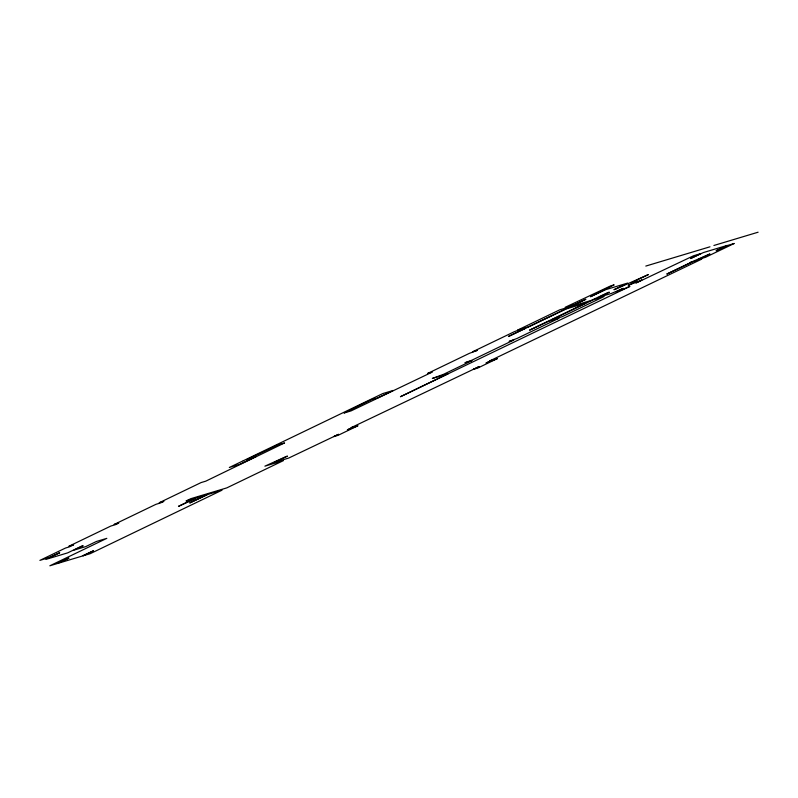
<?xml version="1.0" encoding="UTF-8"?>
<svg xmlns="http://www.w3.org/2000/svg" width="798" height="798" viewBox="0 0 798 798"><rect width="100%" height="100%" fill="white"/><g stroke="black" fill="none" stroke-linecap="round" stroke-linejoin="round"><path stroke-width="1.2" d="M713.911 245.475L758.1 232.208M645.801 266.073L709.981 246.801M243.29 460.755L229.325 467.478L239.689 464.366L256.078 456.476L246.712 459.728L249.146 458.561L277.564 445.035L284.577 442.93L205.784 481.164L201.096 482.571L159.201 502.75L163.899 501.344L160.657 502.9L155.959 504.316L114.074 524.495L118.762 523.079L115.52 524.645L110.832 526.052L68.937 546.231L73.625 544.825L69.366 546.879L65.516 548.036L39.9 560.376L48.808 557.692L59.71 552.755L45.935 559.388L67.66 552.874L81.426 546.231L83.142 545.722L73.965 550.141L85.765 546.6L96.388 541.483L106.822 538.351L49.845 565.792L57.197 563.587L67.74 558.51L68.967 558.141L58.434 563.218L81.865 556.176L93.496 550.78L82.962 555.847L90.224 553.672L222.034 490.181L208.168 494.341L189.705 502.969L206.702 494.79L197.256 497.623L178.493 506.341L195.49 498.151L186.054 500.984L190.852 498.68L226.822 487.877L283.48 460.586L264.896 466.162L286.013 456.586L287.489 456.137L274.851 462.232L288.706 458.062L338.542 434.312L333.793 436.596L338.133 435.299L357.983 425.733L347.369 429.813L352.995 427.1L351.11 427.668L479.139 366.581L473.453 369.324L477.783 368.028L497.413 358.571L486.022 363.02L491.708 360.277L489.832 360.846L701.721 259.121L692.564 261.874L666.789 274.063L691.327 262.243L690.19 262.582L709.911 253.964L698.749 259.34L705.442 257.325L734.25 243.46L727.547 245.465L716.125 250.722L727.118 245.435L703.407 252.557L690.519 258.552L700.834 253.584L693.552 255.769L637.103 282.542L635.787 282.941L641.881 280.008L628.255 285.335L637.143 281.056L631.238 282.821L648.355 274.582L615.627 289.175L613.911 289.694L627.687 283.061L605.961 289.584L590.47 296.726L614.141 284.856L610.63 285.913L565.134 307.32L574.041 304.646L585.912 299.24L571.577 306.302L591.358 300.367L607.627 292.716L609.343 292.208L599.198 297.095L611.527 293.385L623.348 288.357L616.116 291.839L619.288 290.891L629.901 286.392L400.436 396.726L448.346 373.654L432.326 378.461L443.409 374.382L471.887 360.666L464.965 362.741L471.917 360.187L513.812 340.008L509.124 341.414L517.054 338.442L558.949 318.262L554.251 319.679L557.493 318.113L562.181 316.706L604.076 296.527L593.273 299.769L551.378 319.948L555.727 318.641L552.485 320.207L548.136 321.514L529.553 330.153L585.742 303.09L565.962 309.035L508.416 336.497L525.303 328.367L520.944 329.674L524.186 328.118L528.535 326.811L570.43 306.632L559.627 309.873L517.732 330.053L522.421 328.646L514.491 331.619L472.596 351.798L477.294 350.382L469.364 353.354L427.469 373.534L432.157 372.127L351.06 410.9L344.038 413.015L373.095 398.85L375.02 398.272L372.586 399.449L377.594 397.943L393.135 390.461L382.771 393.574L243.29 460.755"/></g></svg>
